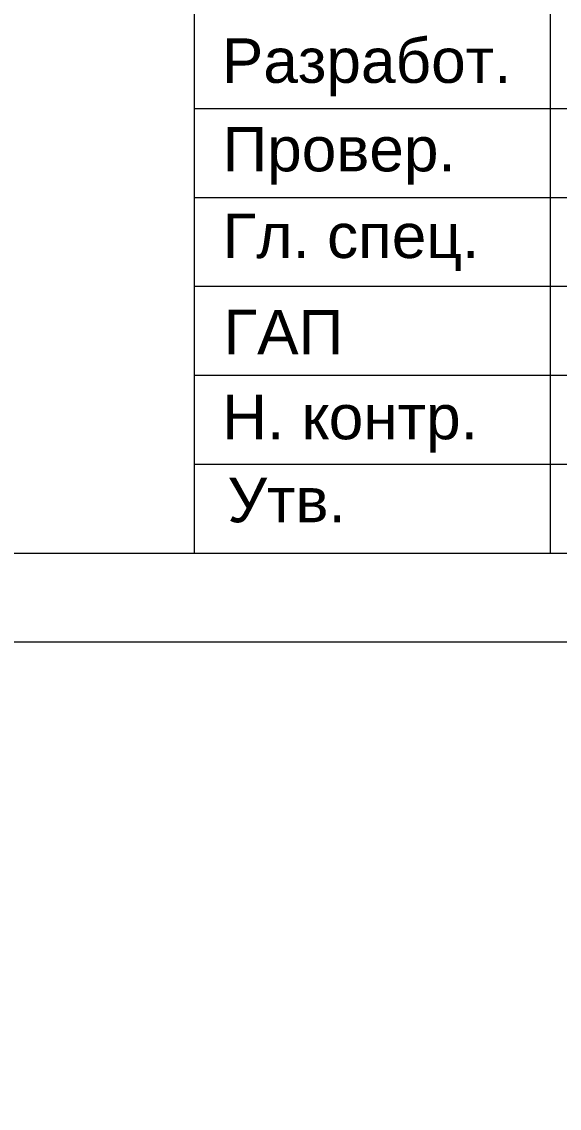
# Model space of a CAD drawing. Header units: metres. Extents: x -163 to 308, y -116 to 9.
# Drawn here: x 215.28 to 218.3, y -106.58 to -100.47 of the extents above; entities that cross this region are included whole.
import ezdxf
from ezdxf.enums import TextEntityAlignment as Align

# ---------------------------------------------------------------- set-up
doc = ezdxf.new("R2010")
doc.units = ezdxf.units.M
doc.header["$MEASUREMENT"] = 0
doc.styles.add('Style-Arial', font='arial.ttf')

# ---------------------------------------------------------------- blocks, each defined once
blk = doc.blocks.new('*U293')
at = {"color": 7, "linetype": 'Continuous', "lineweight": 13}
for p, q in [((10.0128, -14.5), (10.0128, -20)), ((12.0128, -14.5), (12.0128, -20)), ((0.0128, -20), (28.5128, -20))]:
    blk.add_line(p, q, dxfattribs=at)
at = {"color": 7, "linetype": 'Continuous', "lineweight": 0}
for p, q in [((10.0128, -17.5), (16.5128, -17.5)), ((10.0128, -18), (16.5128, -18)), ((10.0128, -18.5), (16.5128, -18.5)), ((10.0128, -19), (16.5128, -19)), ((10.0128, -19.5), (16.5128, -19.5))]:
    blk.add_line(p, q, dxfattribs=at)
at = {"color": 7, "linetype": 'Continuous', "lineweight": 0, "flags": 128}
blk.add_lwpolyline([(29.0128, 20.5), (-28.9872, 20.5), (-28.9872, -20.5), (29.0128, -20.5), (29.0128, 20.5)], close=True, dxfattribs=at)
at = {"color": 7, "linetype": 'Continuous', "lineweight": 0, "style": 'Style-Arial'}
for s, p in [('Разработ.', (10.9817, -17.231)), ('Провер.', (10.8271, -17.7287)), ('Гл. спец.', (10.8934, -18.2159)), ('ГАП', (10.514, -18.7574)), ('Н. контр.', (10.8883, -19.235)), ('Утв.', (10.5323, -19.7018))]:
    blk.add_text(s, height=0.25, dxfattribs=at).set_placement(p, align=Align.MIDDLE_CENTER)

msp = doc.modelspace()

# ---------------------------------------------------------------- linework, layer by layer
at = {"color": 1, "linetype": 'Continuous', "lineweight": 30}
msp.add_3dface([(161.44908878, -51.09724176), (254.12451926, -51.09724176), (254.12451926, -116.09375825), (161.44908878, -116.09375825)], dxfattribs=at)

# ---------------------------------------------------------------- block references
at = {"color": 7, "linetype": 'Continuous', "lineweight": 13}
msp.add_blockref('*U293', (206.2324938, -83.46133924), dxfattribs=at)

doc.saveas('drawing.dxf')
